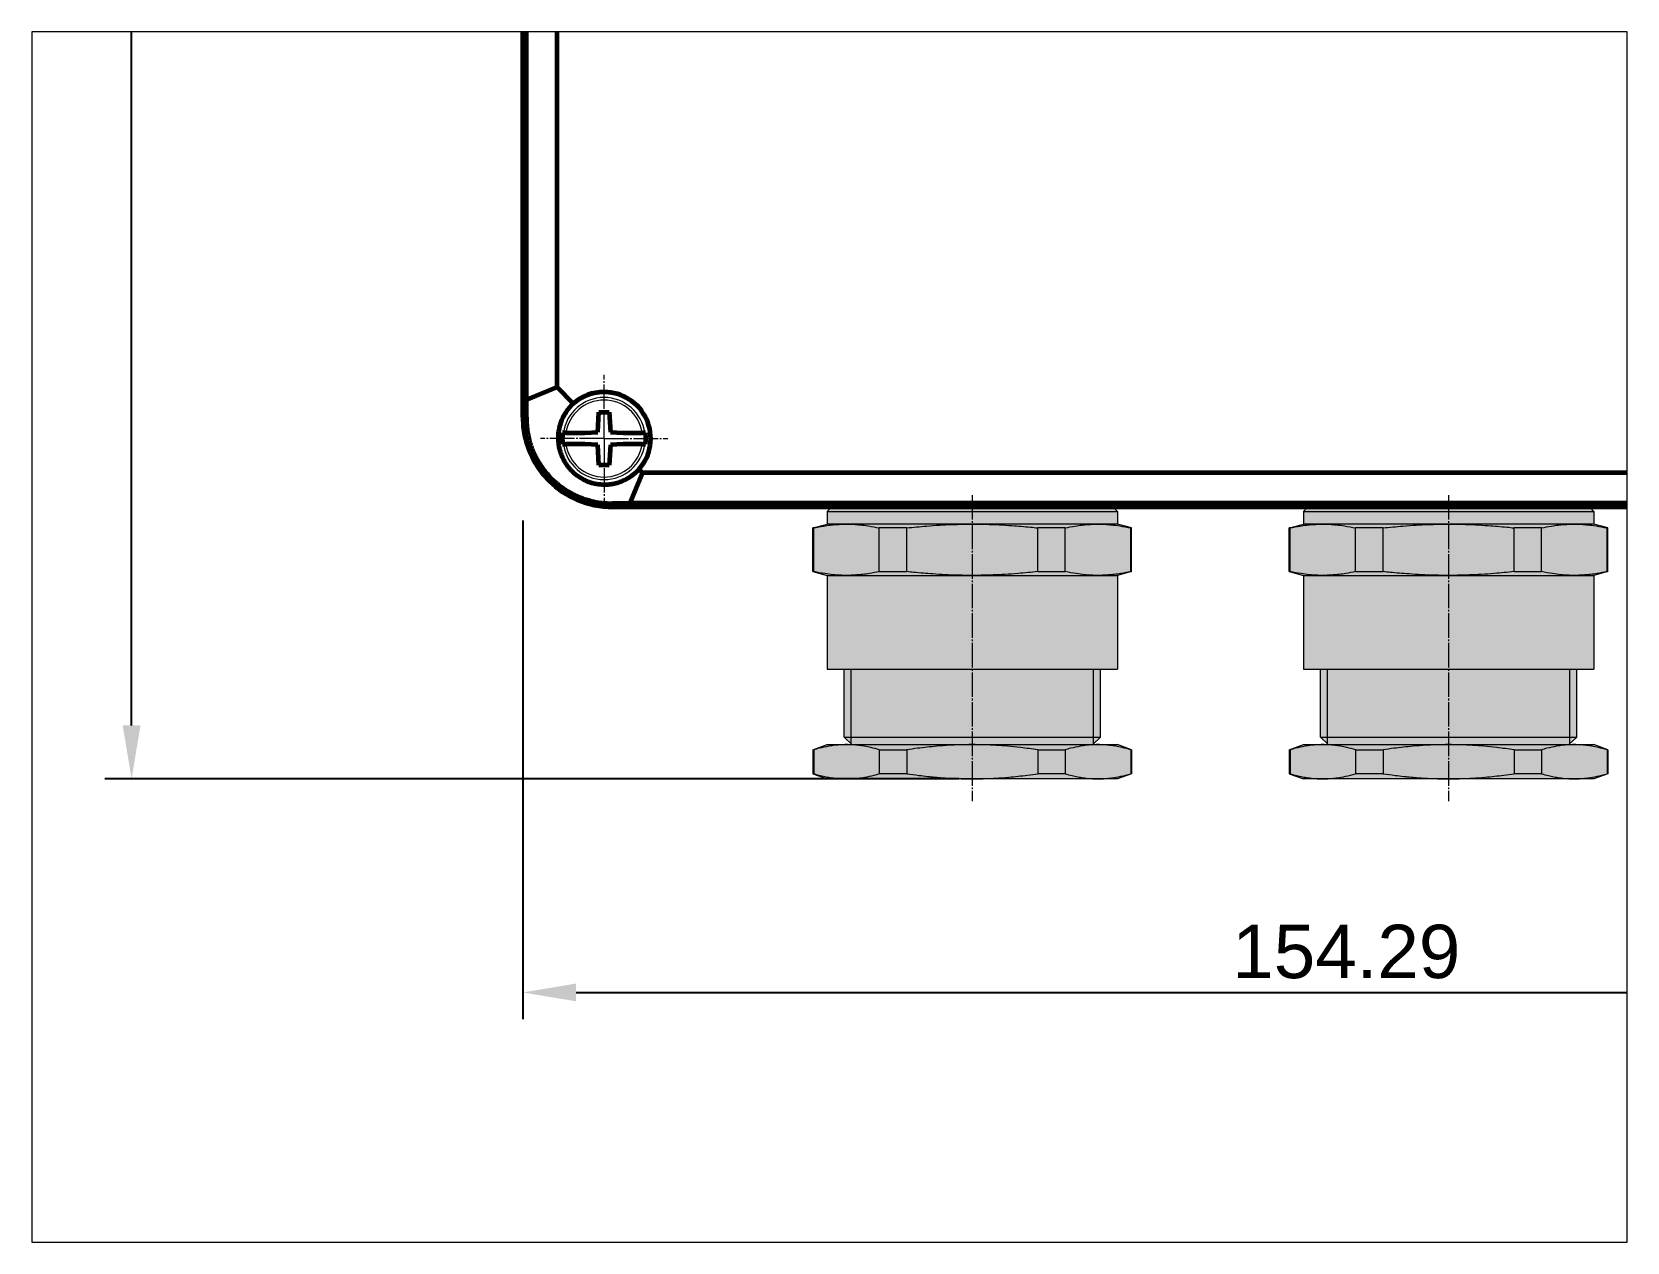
# Paper-space layout 'Лист1' of a CAD drawing. Header units: millimetres. Extents: x 26 to 231, y 20 to 176.
# The model-space entities are those that its viewports show. They can reach past a viewport. Long polylines and large blocks are cut down to what shows.
import ezdxf

# ---------------------------------------------------------------- set-up
doc = ezdxf.new("R2010")
doc.units = ezdxf.units.MM
for name, pattern in [('K5LT_AXLED', [26.227272, 21.727272, -1.5, 1.5, -1.5]), ('K5LT_BASIC', [0]), ('K5LT_THIN', [0])]:
    doc.linetypes.add(name, pattern=pattern)
doc.layers.add('Системный слой', color=7, linetype='Continuous')
doc.styles.get("Standard").update_dxf_attribs({"font": 'arial.ttf'})
doc.dimstyles.get("Standard").update_dxf_attribs({"dimtxt": 2.5, "dimasz": 2.5, "dimexe": 1.25, "dimexo": 0.625, "dimtad": 1, "dimtxsty": 'Standard', "dimcen": 2.5, "dimazin": 3, "dimtfac": 1, "dimtmove": 0, "dimatfit": 3, "dimarcsym": 0})

# ---------------------------------------------------------------- blocks, each defined once
blk = doc.blocks.new('VP.161610_topside')
at = {"layer": 'Системный слой', "color": 150, "linetype": 'K5LT_BASIC', "lineweight": 60, "true_color": 0x0080ff}
for p, q in [((-80.52, -70), (-80.52, 70)), ((-80.52, -70), (-80.52, 70)), ((-80.07, -67.98), (-80.07, 67.98)), ((-76.5, -66.5), (-76.5, 66.5)), ((-80.07, -67.98), (-76.5, -66.5)), ((-74.6, -68.4), (-76.5, -66.5)), ((-80.09, -70), (-80.07, -67.98)), ((-71.74, -71.76), (-71.6, -69.4)), ((-71.6, -69.4), (-70.4, -69.4)), ((-70.4, -69.4), (-70.26, -71.76)), ((-75.77, -71.85), (-75.85, -71.85)), ((-75.46, -71.85), (-75.77, -71.85)), ((-75.46, -71.85), (-73.24, -71.85)), ((-73.24, -71.85), (-71.74, -71.76)), ((-70.26, -71.76), (-68.76, -71.85)), ((-68.76, -71.85), (-66.54, -71.85)), ((-66.23, -71.85), (-66.54, -71.85)), ((-66.15, -71.85), (-66.23, -71.85)), ((-75.85, -73.15), (-75.77, -73.15)), ((-75.77, -73.15), (-75.46, -73.15)), ((-73.24, -73.15), (-75.46, -73.15)), ((-71.74, -73.24), (-73.24, -73.15)), ((-71.6, -75.6), (-71.74, -73.24)), ((-70.26, -73.24), (-70.4, -75.6)), ((-68.76, -73.15), (-70.26, -73.24)), ((-66.54, -73.15), (-68.76, -73.15)), ((-66.54, -73.15), (-66.23, -73.15)), ((-66.23, -73.15), (-66.15, -73.15)), ((-70.4, -75.6), (-71.6, -75.6)), ((-67.98, -80.07), (-66.5, -76.5)), ((-66.5, -76.5), (-66.9, -76.1)), ((66.5, -76.5), (-66.5, -76.5)), ((-67.98, -80.07), (-70, -80.09)), ((67.98, -80.07), (-67.98, -80.07)), ((70, -80.52), (-70, -80.52)), ((70, -80.52), (-70, -80.52))]:
    blk.add_line(p, q, dxfattribs=at)
at = {"layer": 'Системный слой', "color": 30, "linetype": 'K5LT_AXLED', "lineweight": 18, "true_color": 0xff8000}
for q in [(-71, -65.04), (-78.46, -72.5), (-71, -79.96), (-63.54, -72.5)]:
    blk.add_line((-71, -72.5), q, dxfattribs=at)
at = {"layer": 'Системный слой', "color": 7, "linetype": 'K5LT_THIN', "lineweight": 18}
for p, q in [((-80.09, -70), (-80.52, -70)), ((-70, -80.09), (-70, -80.52))]:
    blk.add_line(p, q, dxfattribs=at)
blk.add_circle((-71, -72.5), 5.26, dxfattribs=at)
at = {"layer": 'Системный слой', "color": 150, "linetype": 'K5LT_BASIC', "lineweight": 60, "true_color": 0x0080ff}
for centre, radius, start, end in [((-71, -72.5), 5.46, 90, 131.287), ((-71, -72.5), 5.46, 318.713, 90), ((-70, -70), 10.52, 180, 270), ((-70, -70), 10.52, 180, 270), ((-71, -72.5), 4.89, 172.3613, 187.6387), ((-71, -72.5), 4.89, 0, 7.6387), ((-71, -72.5), 4.89, 352.3613, 0)]:
    blk.add_arc(centre, radius, start, end, dxfattribs=at)
at = {"layer": 'Системный слой', "color": 7, "linetype": 'K5LT_THIN', "lineweight": 18}
for radius, start, end in [(4.81, 7.7656, 172.2344), (4.51, 8.2849, 171.7151), (4.81, 187.7656, 352.2344), (4.51, 188.2849, 351.7151)]:
    blk.add_arc((-71, -72.5), radius, start, end, dxfattribs=at)
at = {"layer": 'Системный слой', "color": 150, "linetype": 'K5LT_BASIC', "lineweight": 60, "true_color": 0x0080ff}
for points, knots in [([(-74.6, -68.4), (-74.9, -68.67), (-75.32, -69.15), (-75.7, -69.77), (-75.99, -70.36), (-76.16, -70.84), (-76.28, -71.38), (-76.34, -71.71), (-76.37, -72.05), (-76.39, -72.57), (-76.36, -73.08), (-76.25, -73.68), (-76.12, -74.12), (-75.94, -74.61), (-75.73, -75.04), (-75.47, -75.46), (-75.2, -75.83), (-74.88, -76.2), (-74.52, -76.55), (-74.19, -76.81), (-73.82, -77.06), (-73.51, -77.24), (-73.13, -77.42), (-72.85, -77.54), (-72.54, -77.64), (-72.25, -77.72), (-71.87, -77.81), (-71.38, -77.87), (-70.8, -77.89), (-70.21, -77.85), (-69.59, -77.73), (-68.96, -77.53), (-68.36, -77.25), (-67.63, -76.81), (-67.17, -76.4), (-66.9, -76.1)], [0, 0, 0, 0, 2.6598, 4.293202, 4.810388, 7.022273, 7.577774, 8.301187, 9.127553, 9.766012, 11.474542, 12.234031, 13.338453, 14.143619, 15.218048, 16.025473, 16.851534, 17.765607, 18.700674, 19.584783, 20.091174, 21.157204, 21.593884, 22.436201, 22.905411, 23.468201, 24.132124, 25.228837, 26.389695, 27.647613, 28.931564, 30.353078, 31.90327, 33.281102, 36, 36, 36, 36]), ([(-80.09, -70), (-80.1, -70.33), (-80.08, -70.91), (-79.97, -71.75), (-79.82, -72.5), (-79.61, -73.22), (-79.35, -73.93), (-79.05, -74.58), (-78.74, -75.16), (-78.39, -75.71), (-78.01, -76.24), (-77.52, -76.83), (-76.98, -77.38), (-76.42, -77.86), (-75.87, -78.28), (-75.34, -78.63), (-74.66, -79.01), (-74.03, -79.31), (-73.37, -79.56), (-72.86, -79.72), (-72.19, -79.89), (-71.56, -80), (-70.77, -80.08), (-70.3, -80.1), (-70, -80.09)], [0, 0, 0, 0, 1.678346, 2.918033, 4.141642, 5.345112, 6.52359, 7.6812, 8.685517, 9.549511, 10.637026, 11.673307, 12.96663, 14.152575, 14.982347, 16.089704, 17.04849, 18.561136, 19.319076, 20.382424, 21.08946, 22.636563, 23.473718, 25, 25, 25, 25])]:
    blk.add_open_spline(points, degree=3, knots=knots, dxfattribs=at)
blk = doc.blocks.new('VZ-N25_withoutcap')
at = {"true_color": 0xffffff}
blk.add_hatch(color=7, dxfattribs=at).paths.add_polyline_path([(17, -19), (17, -8), (18.65, -7.56), (18.65, -2.44), (17, -2), (17, -0.5), (16.5, 0), (-16.5, 0), (-17, -0.5), (-17, -2), (-18.65, -2.44), (-18.65, -7.56), (-17, -8), (-17, -19), (-15, -19), (-15, -26.93), (-14.1, -27.82), (-17, -27.82), (-18.65, -28.43), (-18.65, -31.22), (-17, -31.83), (17, -31.83), (18.65, -31.22), (18.65, -28.43), (17, -27.82), (14.1, -27.82), (15, -26.93), (15, -19)])
at = {"color": 150, "linetype": 'K5LT_BASIC', "lineweight": 0, "true_color": 0x0080ff}
for p, q in [((-17, -0.5), (-16.5, 0)), ((-16.5, 0), (0, 0)), ((0, 0), (16.5, 0)), ((17, -0.5), (16.5, 0)), ((-17, -0.5), (-17, -2)), ((-17, -0.5), (0, -0.5)), ((0, -0.5), (17, -0.5)), ((17, -0.5), (17, -2)), ((-18.65, -2.44), (-17, -2)), ((-18.65, -7.56), (-18.65, -2.44)), ((-18.56, -2.44), (-18.65, -2.44)), ((-18.56, -7.56), (-18.56, -2.44)), ((-14.72, -2), (-17, -2)), ((0, -2), (-14.72, -2)), ((-10.89, -7.56), (-10.89, -2.44)), ((-7.67, -2.44), (-10.89, -2.44)), ((-7.67, -7.56), (-7.67, -2.44)), ((14.72, -2), (0, -2)), ((10.89, -2.44), (7.67, -2.44)), ((7.67, -7.56), (7.67, -2.44)), ((10.89, -7.56), (10.89, -2.44)), ((17, -2), (14.72, -2)), ((18.65, -2.44), (17, -2)), ((18.65, -2.44), (18.56, -2.44)), ((18.56, -7.56), (18.56, -2.44)), ((18.65, -7.56), (18.65, -2.44)), ((-18.65, -7.56), (-17, -8)), ((-18.65, -7.56), (-18.56, -7.56)), ((-17, -8), (-17, -19)), ((-17, -8), (-14.72, -8)), ((-14.72, -8), (0, -8)), ((-10.89, -7.56), (-7.67, -7.56)), ((0, -8), (14.72, -8)), ((7.67, -7.56), (10.89, -7.56)), ((14.72, -8), (17, -8)), ((18.65, -7.56), (17, -8)), ((17, -8), (17, -19)), ((18.56, -7.56), (18.65, -7.56)), ((-17, -19), (17, -19)), ((-15, -26.93), (-15, -19)), ((15, -26.93), (15, -19)), ((-18.65, -28.43), (-17, -27.82)), ((-17, -27.82), (-14.72, -27.82)), ((-14.1, -27.82), (-15, -26.93)), ((-15, -26.93), (0, -26.93)), ((-14.72, -27.82), (0, -27.82)), ((0, -26.93), (15, -26.93)), ((0, -27.82), (14.72, -27.82)), ((14.1, -27.82), (15, -26.93)), ((14.72, -27.82), (17, -27.82)), ((18.65, -28.43), (17, -27.82)), ((-18.65, -28.43), (-18.65, -31.22)), ((-18.65, -28.43), (-18.56, -28.43)), ((-18.56, -28.43), (-18.56, -31.22)), ((-10.89, -28.43), (-10.89, -31.22)), ((-10.89, -28.43), (-7.67, -28.43)), ((-7.67, -28.43), (-7.67, -31.22)), ((7.67, -28.43), (7.67, -31.22)), ((7.67, -28.43), (10.89, -28.43)), ((10.89, -28.43), (10.89, -31.22)), ((18.56, -28.43), (18.56, -31.22)), ((18.56, -28.43), (18.65, -28.43)), ((18.65, -28.43), (18.65, -31.22)), ((-18.56, -31.22), (-18.65, -31.22)), ((-18.65, -31.22), (-17, -31.83)), ((-7.67, -31.22), (-10.89, -31.22)), ((10.89, -31.22), (7.67, -31.22)), ((18.65, -31.22), (17, -31.83)), ((18.65, -31.22), (18.56, -31.22)), ((-14.72, -31.83), (-17, -31.83)), ((0, -31.83), (-14.72, -31.83)), ((14.72, -31.83), (0, -31.83)), ((17, -31.83), (14.72, -31.83))]:
    blk.add_line(p, q, dxfattribs=at)
at = {"color": 30, "linetype": 'K5LT_AXLED', "lineweight": 0, "true_color": 0xff8000}
blk.add_line((0, 1.41), (0, -34.42), dxfattribs=at)
at = {"color": 7, "linetype": 'K5LT_THIN', "lineweight": 0}
for p, q in [((-14.19, -26.93), (-14.19, -19)), ((14.19, -26.93), (14.19, -19)), ((-14.19, -27.74), (-14.19, -26.93)), ((14.19, -27.74), (14.19, -26.93))]:
    blk.add_line(p, q, dxfattribs=at)
at = {"color": 150, "linetype": 'K5LT_BASIC', "lineweight": 0, "true_color": 0x0080ff}
for points, knots in [([(-18.56, -2.44), (-18.17, -2.36), (-17.53, -2.23), (-16.66, -2.11), (-15.94, -2.04), (-15.3, -2.01), (-14.9, -2), (-14.72, -2)], [0, 0, 0, 0, 2.419879, 4.039963, 5.44907, 6.903989, 8, 8, 8, 8]), ([(-14.72, -2), (-14.46, -2), (-13.93, -2.01), (-13.08, -2.08), (-12.07, -2.21), (-11.32, -2.35), (-10.89, -2.44)], [0, 0, 0, 0, 1.44825, 2.877362, 4.644411, 7, 7, 7, 7]), ([(-7.67, -2.44), (-6.9, -2.36), (-5.61, -2.23), (-3.87, -2.11), (-2.43, -2.04), (-1.16, -2.01), (-0.35, -2), (0, -2)], [0, 0, 0, 0, 2.419879, 4.039963, 5.44907, 6.903989, 8, 8, 8, 8]), ([(0, -2), (0.53, -2), (1.58, -2.01), (3.13, -2.07), (4.87, -2.18), (6.38, -2.3), (7.39, -2.41), (7.67, -2.44)], [0, 0, 0, 0, 1.655143, 3.288413, 4.825597, 7.115345, 8, 8, 8, 8]), ([(10.89, -2.44), (11.27, -2.36), (11.92, -2.23), (12.79, -2.11), (13.51, -2.04), (14.14, -2.01), (14.55, -2), (14.72, -2)], [0, 0, 0, 0, 2.41988, 4.039965, 5.449071, 6.903989, 8, 8, 8, 8]), ([(14.72, -2), (14.99, -2), (15.51, -2.01), (16.36, -2.08), (17.38, -2.21), (18.13, -2.35), (18.56, -2.44)], [0, 0, 0, 0, 1.448248, 2.877358, 4.644409, 7, 7, 7, 7]), ([(-14.72, -8), (-14.99, -8), (-15.51, -7.99), (-16.36, -7.92), (-17.38, -7.79), (-18.13, -7.65), (-18.56, -7.56)], [0, 0, 0, 0, 1.44825, 2.877362, 4.644411, 7, 7, 7, 7]), ([(-10.89, -7.56), (-11.27, -7.64), (-11.92, -7.77), (-12.79, -7.89), (-13.51, -7.96), (-14.14, -7.99), (-14.55, -8), (-14.72, -8)], [0, 0, 0, 0, 2.419879, 4.039963, 5.44907, 6.903989, 8, 8, 8, 8]), ([(0, -8), (-0.53, -8), (-1.58, -7.99), (-3.13, -7.93), (-4.87, -7.82), (-6.38, -7.7), (-7.39, -7.59), (-7.67, -7.56)], [0, 0, 0, 0, 1.655143, 3.288413, 4.825597, 7.115345, 8, 8, 8, 8]), ([(7.67, -7.56), (6.9, -7.64), (5.61, -7.77), (3.87, -7.89), (2.43, -7.96), (1.16, -7.99), (0.35, -8), (0, -8)], [0, 0, 0, 0, 2.419879, 4.039963, 5.44907, 6.903989, 8, 8, 8, 8]), ([(14.72, -8), (14.46, -8), (13.93, -7.99), (13.08, -7.92), (12.07, -7.79), (11.32, -7.65), (10.89, -7.56)], [0, 0, 0, 0, 1.448248, 2.877358, 4.644409, 7, 7, 7, 7]), ([(18.56, -7.56), (18.17, -7.64), (17.53, -7.77), (16.66, -7.89), (15.94, -7.96), (15.3, -7.99), (14.9, -8), (14.72, -8)], [0, 0, 0, 0, 2.41988, 4.039965, 5.449071, 6.903989, 8, 8, 8, 8]), ([(-14.72, -27.82), (-14.99, -27.82), (-15.43, -27.84), (-16.12, -27.9), (-16.93, -28.02), (-17.76, -28.2), (-18.35, -28.36), (-18.56, -28.43)], [0, 0, 0, 0, 1.64951, 2.746923, 4.320506, 6.673858, 8, 8, 8, 8]), ([(-10.89, -28.43), (-11.22, -28.33), (-11.81, -28.17), (-12.63, -28), (-13.34, -27.9), (-14.03, -27.84), (-14.49, -27.82), (-14.72, -27.82)], [0, 0, 0, 0, 2.117323, 3.707547, 5.095921, 6.54191, 8, 8, 8, 8]), ([(0, -27.82), (-0.53, -27.82), (-1.41, -27.84), (-2.8, -27.9), (-4.41, -28.02), (-6.08, -28.2), (-7.25, -28.36), (-7.67, -28.43)], [0, 0, 0, 0, 1.649514, 2.746927, 4.320509, 6.673859, 8, 8, 8, 8]), ([(7.67, -28.43), (7, -28.33), (5.82, -28.17), (4.19, -28), (2.77, -27.9), (1.39, -27.84), (0.46, -27.82), (0, -27.82)], [0, 0, 0, 0, 2.117321, 3.707544, 5.09592, 6.54191, 8, 8, 8, 8]), ([(14.72, -27.82), (14.46, -27.82), (14.02, -27.84), (13.32, -27.9), (12.52, -28.02), (11.68, -28.2), (11.1, -28.36), (10.89, -28.43)], [0, 0, 0, 0, 1.649514, 2.746927, 4.320509, 6.673859, 8, 8, 8, 8]), ([(18.56, -28.43), (18.22, -28.33), (17.63, -28.17), (16.82, -28), (16.11, -27.9), (15.42, -27.84), (14.95, -27.82), (14.72, -27.82)], [0, 0, 0, 0, 2.117321, 3.707544, 5.09592, 6.54191, 8, 8, 8, 8]), ([(-18.56, -31.22), (-18.29, -31.3), (-17.81, -31.44), (-17.11, -31.59), (-16.41, -31.71), (-15.73, -31.79), (-15.15, -31.82), (-14.83, -31.83), (-14.72, -31.83)], [0, 0, 0, 0, 1.884561, 3.420348, 4.961014, 6.736057, 8.238726, 9, 9, 9, 9]), ([(-14.72, -31.83), (-14.44, -31.83), (-13.98, -31.81), (-13.27, -31.74), (-12.47, -31.62), (-11.65, -31.44), (-11.09, -31.28), (-10.89, -31.22)], [0, 0, 0, 0, 1.734922, 2.863683, 4.439349, 6.756734, 8, 8, 8, 8]), ([(-7.67, -31.22), (-7.2, -31.29), (-6.39, -31.41), (-5.42, -31.52), (-4.39, -31.63), (-3.39, -31.71), (-2.13, -31.78), (-1.07, -31.82), (-0.32, -31.83), (0, -31.83)], [0, 0, 0, 0, 1.85142, 3.182291, 3.800386, 5.890689, 7.077018, 8.732476, 10, 10, 10, 10]), ([(0, -31.83), (0.56, -31.83), (1.48, -31.81), (2.9, -31.74), (4.51, -31.62), (6.14, -31.44), (7.27, -31.28), (7.67, -31.22)], [0, 0, 0, 0, 1.734922, 2.863683, 4.439349, 6.756734, 8, 8, 8, 8]), ([(10.89, -31.22), (11.15, -31.3), (11.64, -31.44), (12.34, -31.59), (13.03, -31.71), (13.72, -31.79), (14.29, -31.82), (14.61, -31.83), (14.72, -31.83)], [0, 0, 0, 0, 1.884561, 3.420348, 4.961014, 6.736057, 8.238726, 9, 9, 9, 9]), ([(14.72, -31.83), (15, -31.83), (15.46, -31.81), (16.17, -31.74), (16.98, -31.62), (17.79, -31.44), (18.36, -31.28), (18.56, -31.22)], [0, 0, 0, 0, 1.734922, 2.863683, 4.439349, 6.756734, 8, 8, 8, 8])]:
    blk.add_open_spline(points, degree=3, knots=knots, dxfattribs=at)
blk = doc.blocks.new('*D71')
at = {"color": 0, "lineweight": -2, "transparency": 16777216}
for p, q in [((7.882, 87.333), (-32.117, 87.333)), ((-30.867, -0.042), (-30.867, 84.833)), ((7.882, -2.542), (-32.117, -2.542))]:
    blk.add_line(p, q, dxfattribs=at)
at = {"color": 0, "transparency": 16777216}
for points in [[(-31.284, 84.833), (-30.45, 84.833), (-30.867, 87.333)], [(-31.284, -0.042), (-30.45, -0.042), (-30.867, -2.542)]]:
    blk.add_solid(points, dxfattribs=at)
at = {"layer": 'Defpoints', "color": 0, "transparency": 16777216}
for p in [(-30.867, 87.333), (8.507, 87.333), (8.507, -2.542)]:
    blk.add_point(p, dxfattribs=at)
at = {"color": 0, "transparency": 16777216, "insert": (-32.769, 42.396), "char_height": 2.5, "attachment_point": 5, "rotation": 90}
blk.add_mtext('179.75', dxfattribs=at)
blk = doc.blocks.new('*D72')
at = {"color": 0, "lineweight": -2, "transparency": 16777216}
for p, q in [((64.598, 42.111), (64.598, -13.799)), ((-12.549, 9.561), (-12.549, -13.799)), ((-10.049, -12.549), (62.098, -12.549))]:
    blk.add_line(p, q, dxfattribs=at)
at = {"color": 0, "transparency": 16777216}
for points in [[(-10.049, -12.132), (-10.049, -12.965), (-12.549, -12.549)], [(62.098, -12.132), (62.098, -12.965), (64.598, -12.549)]]:
    blk.add_solid(points, dxfattribs=at)
at = {"layer": 'Defpoints', "color": 0, "transparency": 16777216}
for p in [(64.598, 42.736), (-12.549, 10.186), (64.598, -12.549)]:
    blk.add_point(p, dxfattribs=at)
at = {"color": 0, "transparency": 16777216, "insert": (26.025, -10.647), "char_height": 2.5, "attachment_point": 5}
blk.add_mtext('154.29', dxfattribs=at)

msp = doc.modelspace()

# ---------------------------------------------------------------- block references
at = {"xscale": 0.4, "yscale": 0.4, "zscale": 0.4}
for name, p in [('VP.161610_topside', (19.661, 42.396)), ('VZ-N25_withoutcap', (8.507, 10.186)), ('VZ-N25_withoutcap', (30.814, 10.186))]:
    msp.add_blockref(name, p, dxfattribs=at)

# ---------------------------------------------------------------- dimensions: what is measured, and where the dimension line sits
dim = msp.add_linear_dim(base=(-30.867, 87.333), p1=(8.507, -2.542), p2=(8.507, 87.333), angle=90, text='179.75', dimstyle='Standard')
dim.commit()
dim.dimension.update_dxf_attribs({"geometry": '*D71', "text_midpoint": (-32.769, 42.396)})
dim = msp.add_linear_dim(base=(64.598, -12.549), p1=(-12.549, 10.186), p2=(64.598, 42.736), text='154.29', dimstyle='Standard')
dim.commit()
dim.dimension.update_dxf_attribs({"geometry": '*D72', "text_midpoint": (26.025, -10.647)})

psp = doc.layouts.new('Лист1')

# ---------------------------------------------------------------- viewports
at = {"layer": '0'}
psp.add_viewport(center=(128.5, 97.5), size=(205.6, 156), view_center_point=(1.82, 4.1), view_height=56.68743, dxfattribs=at)

doc.saveas('drawing.dxf')
